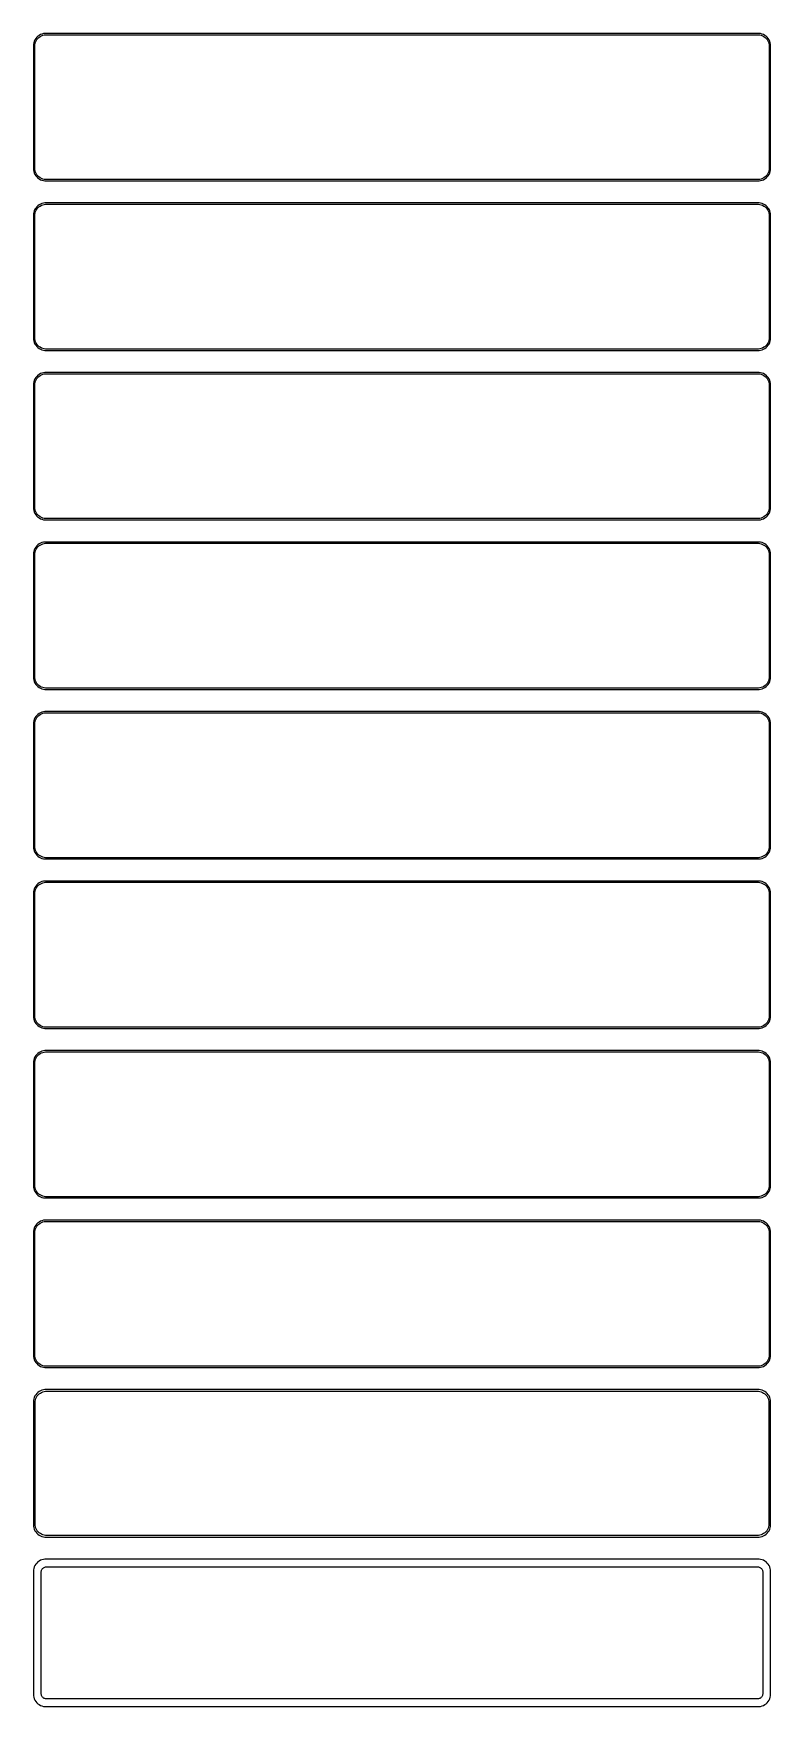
# Model space of a CAD drawing. Header units: metres. Extents: x -150 to 150, y 660 to 1341.
import ezdxf

# ---------------------------------------------------------------- set-up
doc = ezdxf.new("R2010")
doc.units = ezdxf.units.M

msp = doc.modelspace()

# ---------------------------------------------------------------- linework, layer by layer
for p, q in [((-149.961, 1336.63), (-150, 1336)), ((-150, 1336), (-150, 1286)), ((-149.843, 1337.24), (-149.961, 1336.63)), ((-149.649, 1337.84), (-149.843, 1337.24)), ((-149.382, 1338.41), (-149.649, 1337.84)), ((-149.5, 1335.75), (-149.463, 1336.35)), ((-149.5, 1286.25), (-149.5, 1335.75)), ((-149.463, 1336.35), (-149.351, 1336.93)), ((-149.045, 1338.94), (-149.382, 1338.41)), ((-149.351, 1336.93), (-149.166, 1337.5)), ((-149.166, 1337.5), (-148.912, 1338.04)), ((-148.645, 1339.42), (-149.045, 1338.94)), ((-148.912, 1338.04), (-148.593, 1338.54)), ((-148.187, 1339.85), (-148.645, 1339.42)), ((-148.593, 1338.54), (-148.213, 1339)), ((-148.213, 1339), (-147.778, 1339.41)), ((-147.679, 1340.22), (-148.187, 1339.85)), ((-147.778, 1339.41), (-147.295, 1339.76)), ((-147.129, 1340.52), (-147.679, 1340.22)), ((-147.295, 1339.76), (-146.772, 1340.05)), ((-146.545, 1340.76), (-147.129, 1340.52)), ((-146.772, 1340.05), (-146.218, 1340.27)), ((-145.937, 1340.91), (-146.545, 1340.76)), ((-146.218, 1340.27), (-145.64, 1340.42)), ((-145.314, 1340.99), (-145.937, 1340.91)), ((-145.64, 1340.42), (-145.048, 1340.49)), ((145.314, 1340.99), (-145.314, 1340.99)), ((-145.048, 1340.49), (145.048, 1340.49)), ((145.048, 1340.49), (145.64, 1340.42)), ((145.937, 1340.91), (145.314, 1340.99)), ((145.64, 1340.42), (146.218, 1340.27)), ((146.545, 1340.76), (145.937, 1340.91)), ((146.218, 1340.27), (146.772, 1340.05)), ((147.129, 1340.52), (146.545, 1340.76)), ((146.772, 1340.05), (147.295, 1339.76)), ((147.679, 1340.22), (147.129, 1340.52)), ((147.295, 1339.76), (147.778, 1339.41)), ((148.187, 1339.85), (147.679, 1340.22)), ((147.778, 1339.41), (148.213, 1339)), ((148.645, 1339.42), (148.187, 1339.85)), ((148.213, 1339), (148.593, 1338.54)), ((148.593, 1338.54), (148.912, 1338.04)), ((149.045, 1338.94), (148.645, 1339.42)), ((148.912, 1338.04), (149.166, 1337.5)), ((149.382, 1338.41), (149.045, 1338.94)), ((149.166, 1337.5), (149.351, 1336.93)), ((149.351, 1336.93), (149.463, 1336.35)), ((149.649, 1337.84), (149.382, 1338.41)), ((149.463, 1336.35), (149.5, 1335.75)), ((149.5, 1335.75), (149.5, 1286.25)), ((149.843, 1337.24), (149.649, 1337.84)), ((149.961, 1336.63), (149.843, 1337.24)), ((150, 1336), (149.961, 1336.63)), ((150, 1286), (150, 1336)), ((-150, 1286), (-149.961, 1285.37)), ((-149.961, 1285.37), (-149.843, 1284.76)), ((-149.843, 1284.76), (-149.649, 1284.16)), ((-149.649, 1284.16), (-149.382, 1283.59)), ((-149.463, 1285.65), (-149.5, 1286.25)), ((-149.351, 1285.07), (-149.463, 1285.65)), ((-149.382, 1283.59), (-149.045, 1283.06)), ((-149.166, 1284.5), (-149.351, 1285.07)), ((-148.912, 1283.96), (-149.166, 1284.5)), ((-149.045, 1283.06), (-148.645, 1282.58)), ((-148.593, 1283.46), (-148.912, 1283.96)), ((-148.645, 1282.58), (-148.187, 1282.15)), ((-148.213, 1283), (-148.593, 1283.46)), ((-147.778, 1282.59), (-148.213, 1283)), ((-148.187, 1282.15), (-147.679, 1281.78)), ((-147.295, 1282.24), (-147.778, 1282.59)), ((-147.679, 1281.78), (-147.129, 1281.48)), ((-146.772, 1281.95), (-147.295, 1282.24)), ((-147.129, 1281.48), (-146.545, 1281.24)), ((-146.218, 1281.73), (-146.772, 1281.95)), ((-146.545, 1281.24), (-145.937, 1281.09)), ((-145.64, 1281.58), (-146.218, 1281.73)), ((-145.937, 1281.09), (-145.314, 1281.01)), ((-145.048, 1281.51), (-145.64, 1281.58)), ((-145.314, 1281.01), (145.314, 1281.01)), ((145.048, 1281.51), (-145.048, 1281.51)), ((145.64, 1281.58), (145.048, 1281.51)), ((145.314, 1281.01), (145.937, 1281.09)), ((146.218, 1281.73), (145.64, 1281.58)), ((145.937, 1281.09), (146.545, 1281.24)), ((146.772, 1281.95), (146.218, 1281.73)), ((146.545, 1281.24), (147.129, 1281.48)), ((147.295, 1282.24), (146.772, 1281.95)), ((147.129, 1281.48), (147.679, 1281.78)), ((147.778, 1282.59), (147.295, 1282.24)), ((147.679, 1281.78), (148.187, 1282.15)), ((148.213, 1283), (147.778, 1282.59)), ((148.187, 1282.15), (148.645, 1282.58)), ((148.593, 1283.46), (148.213, 1283)), ((148.912, 1283.96), (148.593, 1283.46)), ((148.645, 1282.58), (149.045, 1283.06)), ((149.166, 1284.5), (148.912, 1283.96)), ((149.045, 1283.06), (149.382, 1283.59)), ((149.351, 1285.07), (149.166, 1284.5)), ((149.463, 1285.65), (149.351, 1285.07)), ((149.382, 1283.59), (149.649, 1284.16)), ((149.5, 1286.25), (149.463, 1285.65)), ((149.649, 1284.16), (149.843, 1284.76)), ((149.843, 1284.76), (149.961, 1285.37)), ((149.961, 1285.37), (150, 1286)), ((-149.961, 1267.63), (-150, 1267)), ((-150, 1267), (-150, 1217)), ((-149.843, 1268.24), (-149.961, 1267.63)), ((-149.649, 1268.84), (-149.843, 1268.24)), ((-149.382, 1269.41), (-149.649, 1268.84)), ((-149.5, 1266.75), (-149.463, 1267.35)), ((-149.5, 1217.25), (-149.5, 1266.75)), ((-149.463, 1267.35), (-149.351, 1267.93)), ((-149.045, 1269.94), (-149.382, 1269.41)), ((-149.351, 1267.93), (-149.166, 1268.5)), ((-149.166, 1268.5), (-148.912, 1269.04)), ((-148.645, 1270.42), (-149.045, 1269.94)), ((-148.912, 1269.04), (-148.593, 1269.54)), ((-148.187, 1270.85), (-148.645, 1270.42)), ((-148.593, 1269.54), (-148.213, 1270)), ((-148.213, 1270), (-147.778, 1270.41)), ((-147.679, 1271.22), (-148.187, 1270.85)), ((-147.778, 1270.41), (-147.295, 1270.76)), ((-147.129, 1271.52), (-147.679, 1271.22)), ((-147.295, 1270.76), (-146.772, 1271.05)), ((-146.545, 1271.76), (-147.129, 1271.52)), ((-146.772, 1271.05), (-146.218, 1271.27)), ((-145.937, 1271.91), (-146.545, 1271.76)), ((-146.218, 1271.27), (-145.64, 1271.42)), ((-145.314, 1271.99), (-145.937, 1271.91)), ((-145.64, 1271.42), (-145.048, 1271.49)), ((145.314, 1271.99), (-145.314, 1271.99)), ((-145.048, 1271.49), (145.048, 1271.49)), ((145.048, 1271.49), (145.64, 1271.42)), ((145.937, 1271.91), (145.314, 1271.99)), ((145.64, 1271.42), (146.218, 1271.27)), ((146.545, 1271.76), (145.937, 1271.91)), ((146.218, 1271.27), (146.772, 1271.05)), ((147.129, 1271.52), (146.545, 1271.76)), ((146.772, 1271.05), (147.295, 1270.76)), ((147.679, 1271.22), (147.129, 1271.52)), ((147.295, 1270.76), (147.778, 1270.41)), ((148.187, 1270.85), (147.679, 1271.22)), ((147.778, 1270.41), (148.213, 1270)), ((148.645, 1270.42), (148.187, 1270.85)), ((148.213, 1270), (148.593, 1269.54)), ((148.593, 1269.54), (148.912, 1269.04)), ((149.045, 1269.94), (148.645, 1270.42)), ((148.912, 1269.04), (149.166, 1268.5)), ((149.382, 1269.41), (149.045, 1269.94)), ((149.166, 1268.5), (149.351, 1267.93)), ((149.351, 1267.93), (149.463, 1267.35)), ((149.649, 1268.84), (149.382, 1269.41)), ((149.463, 1267.35), (149.5, 1266.75)), ((149.5, 1266.75), (149.5, 1217.25)), ((149.843, 1268.24), (149.649, 1268.84)), ((149.961, 1267.63), (149.843, 1268.24)), ((150, 1267), (149.961, 1267.63)), ((150, 1217), (150, 1267)), ((-150, 1217), (-149.961, 1216.37)), ((-149.961, 1216.37), (-149.843, 1215.76)), ((-149.843, 1215.76), (-149.649, 1215.16)), ((-149.649, 1215.16), (-149.382, 1214.59)), ((-149.463, 1216.65), (-149.5, 1217.25)), ((-149.351, 1216.07), (-149.463, 1216.65)), ((-149.382, 1214.59), (-149.045, 1214.06)), ((-149.166, 1215.5), (-149.351, 1216.07)), ((-148.912, 1214.96), (-149.166, 1215.5)), ((-149.045, 1214.06), (-148.645, 1213.58)), ((-148.593, 1214.46), (-148.912, 1214.96)), ((-148.645, 1213.58), (-148.187, 1213.15)), ((-148.213, 1214), (-148.593, 1214.46)), ((-147.778, 1213.59), (-148.213, 1214)), ((-148.187, 1213.15), (-147.679, 1212.78)), ((-147.295, 1213.24), (-147.778, 1213.59)), ((-147.679, 1212.78), (-147.129, 1212.48)), ((-146.772, 1212.95), (-147.295, 1213.24)), ((-147.129, 1212.48), (-146.545, 1212.24)), ((-146.218, 1212.73), (-146.772, 1212.95)), ((-146.545, 1212.24), (-145.937, 1212.09)), ((-145.64, 1212.58), (-146.218, 1212.73)), ((-145.048, 1212.51), (-145.64, 1212.58)), ((145.048, 1212.51), (-145.048, 1212.51)), ((145.64, 1212.58), (145.048, 1212.51)), ((146.218, 1212.73), (145.64, 1212.58)), ((145.937, 1212.09), (146.545, 1212.24)), ((146.772, 1212.95), (146.218, 1212.73)), ((146.545, 1212.24), (147.129, 1212.48)), ((147.295, 1213.24), (146.772, 1212.95)), ((147.129, 1212.48), (147.679, 1212.78)), ((147.778, 1213.59), (147.295, 1213.24)), ((147.679, 1212.78), (148.187, 1213.15)), ((148.213, 1214), (147.778, 1213.59)), ((148.187, 1213.15), (148.645, 1213.58)), ((148.593, 1214.46), (148.213, 1214)), ((148.912, 1214.96), (148.593, 1214.46)), ((148.645, 1213.58), (149.045, 1214.06)), ((149.166, 1215.5), (148.912, 1214.96)), ((149.045, 1214.06), (149.382, 1214.59)), ((149.351, 1216.07), (149.166, 1215.5)), ((149.463, 1216.65), (149.351, 1216.07)), ((149.382, 1214.59), (149.649, 1215.16)), ((149.5, 1217.25), (149.463, 1216.65)), ((149.649, 1215.16), (149.843, 1215.76)), ((149.843, 1215.76), (149.961, 1216.37)), ((149.961, 1216.37), (150, 1217)), ((-145.937, 1212.09), (-145.314, 1212.01)), ((-145.314, 1212.01), (145.314, 1212.01)), ((145.314, 1212.01), (145.937, 1212.09)), ((-149.961, 1198.63), (-150, 1198)), ((-149.843, 1199.24), (-149.961, 1198.63)), ((-149.649, 1199.84), (-149.843, 1199.24)), ((-149.382, 1200.41), (-149.649, 1199.84)), ((-149.463, 1198.35), (-149.351, 1198.93)), ((-149.045, 1200.94), (-149.382, 1200.41)), ((-149.351, 1198.93), (-149.166, 1199.5)), ((-149.166, 1199.5), (-148.912, 1200.04)), ((-148.645, 1201.42), (-149.045, 1200.94)), ((-148.912, 1200.04), (-148.593, 1200.54)), ((-148.187, 1201.85), (-148.645, 1201.42)), ((-148.593, 1200.54), (-148.213, 1201)), ((-148.213, 1201), (-147.778, 1201.41)), ((-147.679, 1202.22), (-148.187, 1201.85)), ((-147.778, 1201.41), (-147.295, 1201.76)), ((-147.129, 1202.52), (-147.679, 1202.22)), ((-147.295, 1201.76), (-146.772, 1202.05)), ((-146.545, 1202.76), (-147.129, 1202.52)), ((-146.772, 1202.05), (-146.218, 1202.27)), ((-145.937, 1202.91), (-146.545, 1202.76)), ((-146.218, 1202.27), (-145.64, 1202.42)), ((-145.314, 1202.99), (-145.937, 1202.91)), ((-145.64, 1202.42), (-145.048, 1202.49)), ((145.314, 1202.99), (-145.314, 1202.99)), ((-145.048, 1202.49), (145.048, 1202.49)), ((145.048, 1202.49), (145.64, 1202.42)), ((145.937, 1202.91), (145.314, 1202.99)), ((145.64, 1202.42), (146.218, 1202.27)), ((146.545, 1202.76), (145.937, 1202.91)), ((146.218, 1202.27), (146.772, 1202.05)), ((147.129, 1202.52), (146.545, 1202.76)), ((146.772, 1202.05), (147.295, 1201.76)), ((147.679, 1202.22), (147.129, 1202.52)), ((147.295, 1201.76), (147.778, 1201.41)), ((148.187, 1201.85), (147.679, 1202.22)), ((147.778, 1201.41), (148.213, 1201)), ((148.645, 1201.42), (148.187, 1201.85)), ((148.213, 1201), (148.593, 1200.54)), ((148.593, 1200.54), (148.912, 1200.04)), ((149.045, 1200.94), (148.645, 1201.42)), ((148.912, 1200.04), (149.166, 1199.5)), ((149.382, 1200.41), (149.045, 1200.94)), ((149.166, 1199.5), (149.351, 1198.93)), ((149.351, 1198.93), (149.463, 1198.35)), ((149.649, 1199.84), (149.382, 1200.41)), ((149.843, 1199.24), (149.649, 1199.84)), ((149.961, 1198.63), (149.843, 1199.24)), ((150, 1198), (149.961, 1198.63)), ((-150, 1198), (-150, 1148)), ((-149.5, 1197.75), (-149.463, 1198.35)), ((-149.5, 1148.25), (-149.5, 1197.75)), ((149.463, 1198.35), (149.5, 1197.75)), ((149.5, 1197.75), (149.5, 1148.25)), ((150, 1148), (150, 1198)), ((-150, 1148), (-149.961, 1147.37)), ((-149.961, 1147.37), (-149.843, 1146.76)), ((-149.843, 1146.76), (-149.649, 1146.16)), ((-149.649, 1146.16), (-149.382, 1145.59)), ((-149.463, 1147.65), (-149.5, 1148.25)), ((-149.351, 1147.07), (-149.463, 1147.65)), ((-149.382, 1145.59), (-149.045, 1145.06)), ((-149.166, 1146.5), (-149.351, 1147.07)), ((-148.912, 1145.96), (-149.166, 1146.5)), ((-149.045, 1145.06), (-148.645, 1144.58)), ((-148.593, 1145.46), (-148.912, 1145.96)), ((-148.645, 1144.58), (-148.187, 1144.15)), ((-148.213, 1145), (-148.593, 1145.46)), ((-147.778, 1144.59), (-148.213, 1145)), ((-148.187, 1144.15), (-147.679, 1143.78)), ((-147.295, 1144.24), (-147.778, 1144.59)), ((-146.772, 1143.95), (-147.295, 1144.24)), ((147.295, 1144.24), (146.772, 1143.95)), ((147.778, 1144.59), (147.295, 1144.24)), ((147.679, 1143.78), (148.187, 1144.15)), ((148.213, 1145), (147.778, 1144.59)), ((148.187, 1144.15), (148.645, 1144.58)), ((148.593, 1145.46), (148.213, 1145)), ((148.912, 1145.96), (148.593, 1145.46)), ((148.645, 1144.58), (149.045, 1145.06)), ((149.166, 1146.5), (148.912, 1145.96)), ((149.045, 1145.06), (149.382, 1145.59)), ((149.351, 1147.07), (149.166, 1146.5)), ((149.463, 1147.65), (149.351, 1147.07)), ((149.382, 1145.59), (149.649, 1146.16)), ((149.5, 1148.25), (149.463, 1147.65)), ((149.649, 1146.16), (149.843, 1146.76)), ((149.843, 1146.76), (149.961, 1147.37)), ((149.961, 1147.37), (150, 1148)), ((-147.679, 1143.78), (-147.129, 1143.48)), ((-147.129, 1143.48), (-146.545, 1143.24)), ((-146.218, 1143.73), (-146.772, 1143.95)), ((-146.545, 1143.24), (-145.937, 1143.09)), ((-145.64, 1143.58), (-146.218, 1143.73)), ((-145.937, 1143.09), (-145.314, 1143.01)), ((-145.048, 1143.51), (-145.64, 1143.58)), ((-145.314, 1143.01), (145.314, 1143.01)), ((145.048, 1143.51), (-145.048, 1143.51)), ((145.64, 1143.58), (145.048, 1143.51)), ((145.314, 1143.01), (145.937, 1143.09)), ((146.218, 1143.73), (145.64, 1143.58)), ((145.937, 1143.09), (146.545, 1143.24)), ((146.772, 1143.95), (146.218, 1143.73)), ((146.545, 1143.24), (147.129, 1143.48)), ((147.129, 1143.48), (147.679, 1143.78)), ((-149.649, 1130.84), (-149.843, 1130.24)), ((-149.382, 1131.41), (-149.649, 1130.84)), ((-149.045, 1131.94), (-149.382, 1131.41)), ((-149.351, 1129.93), (-149.166, 1130.5)), ((-149.166, 1130.5), (-148.912, 1131.04)), ((-148.645, 1132.42), (-149.045, 1131.94)), ((-148.912, 1131.04), (-148.593, 1131.54)), ((-148.187, 1132.85), (-148.645, 1132.42)), ((-148.593, 1131.54), (-148.213, 1132)), ((-148.213, 1132), (-147.778, 1132.41)), ((-147.679, 1133.22), (-148.187, 1132.85)), ((-147.778, 1132.41), (-147.295, 1132.76)), ((-147.129, 1133.52), (-147.679, 1133.22)), ((-147.295, 1132.76), (-146.772, 1133.05)), ((-146.545, 1133.76), (-147.129, 1133.52)), ((-146.772, 1133.05), (-146.218, 1133.27)), ((-145.937, 1133.91), (-146.545, 1133.76)), ((-146.218, 1133.27), (-145.64, 1133.42)), ((-145.314, 1133.99), (-145.937, 1133.91)), ((-145.64, 1133.42), (-145.048, 1133.49)), ((145.314, 1133.99), (-145.314, 1133.99)), ((-145.048, 1133.49), (145.048, 1133.49)), ((145.048, 1133.49), (145.64, 1133.42)), ((145.937, 1133.91), (145.314, 1133.99)), ((145.64, 1133.42), (146.218, 1133.27)), ((146.545, 1133.76), (145.937, 1133.91)), ((146.218, 1133.27), (146.772, 1133.05)), ((147.129, 1133.52), (146.545, 1133.76)), ((146.772, 1133.05), (147.295, 1132.76)), ((147.679, 1133.22), (147.129, 1133.52)), ((147.295, 1132.76), (147.778, 1132.41)), ((148.187, 1132.85), (147.679, 1133.22)), ((147.778, 1132.41), (148.213, 1132)), ((148.645, 1132.42), (148.187, 1132.85)), ((148.213, 1132), (148.593, 1131.54)), ((148.593, 1131.54), (148.912, 1131.04)), ((149.045, 1131.94), (148.645, 1132.42)), ((148.912, 1131.04), (149.166, 1130.5)), ((149.382, 1131.41), (149.045, 1131.94)), ((149.166, 1130.5), (149.351, 1129.93)), ((149.649, 1130.84), (149.382, 1131.41)), ((149.843, 1130.24), (149.649, 1130.84)), ((-149.961, 1129.63), (-150, 1129)), ((-150, 1129), (-150, 1079)), ((-149.843, 1130.24), (-149.961, 1129.63)), ((-149.5, 1128.75), (-149.463, 1129.35)), ((-149.5, 1079.25), (-149.5, 1128.75)), ((-149.463, 1129.35), (-149.351, 1129.93)), ((149.351, 1129.93), (149.463, 1129.35)), ((149.463, 1129.35), (149.5, 1128.75)), ((149.5, 1128.75), (149.5, 1079.25)), ((149.961, 1129.63), (149.843, 1130.24)), ((150, 1129), (149.961, 1129.63)), ((150, 1079), (150, 1129)), ((-150, 1079), (-149.961, 1078.37)), ((-149.961, 1078.37), (-149.843, 1077.76)), ((-149.843, 1077.76), (-149.649, 1077.16)), ((-149.649, 1077.16), (-149.382, 1076.59)), ((-149.463, 1078.65), (-149.5, 1079.25)), ((-149.351, 1078.07), (-149.463, 1078.65)), ((-149.382, 1076.59), (-149.045, 1076.06)), ((-149.166, 1077.5), (-149.351, 1078.07)), ((-148.912, 1076.96), (-149.166, 1077.5)), ((-149.045, 1076.06), (-148.645, 1075.58)), ((-148.593, 1076.46), (-148.912, 1076.96)), ((-148.213, 1076), (-148.593, 1076.46)), ((-147.778, 1075.59), (-148.213, 1076)), ((148.213, 1076), (147.778, 1075.59)), ((148.593, 1076.46), (148.213, 1076)), ((148.912, 1076.96), (148.593, 1076.46)), ((148.645, 1075.58), (149.045, 1076.06)), ((149.166, 1077.5), (148.912, 1076.96)), ((149.045, 1076.06), (149.382, 1076.59)), ((149.351, 1078.07), (149.166, 1077.5)), ((149.463, 1078.65), (149.351, 1078.07)), ((149.382, 1076.59), (149.649, 1077.16)), ((149.5, 1079.25), (149.463, 1078.65)), ((149.649, 1077.16), (149.843, 1077.76)), ((149.843, 1077.76), (149.961, 1078.37)), ((149.961, 1078.37), (150, 1079)), ((-148.645, 1075.58), (-148.187, 1075.15)), ((-148.187, 1075.15), (-147.679, 1074.78)), ((-147.295, 1075.24), (-147.778, 1075.59)), ((-147.679, 1074.78), (-147.129, 1074.48)), ((-146.772, 1074.95), (-147.295, 1075.24)), ((-147.129, 1074.48), (-146.545, 1074.24)), ((-146.218, 1074.73), (-146.772, 1074.95)), ((-146.545, 1074.24), (-145.937, 1074.09)), ((-145.64, 1074.58), (-146.218, 1074.73)), ((-145.937, 1074.09), (-145.314, 1074.01)), ((-145.048, 1074.51), (-145.64, 1074.58)), ((-145.314, 1074.01), (145.314, 1074.01)), ((145.048, 1074.51), (-145.048, 1074.51)), ((145.64, 1074.58), (145.048, 1074.51)), ((145.314, 1074.01), (145.937, 1074.09)), ((146.218, 1074.73), (145.64, 1074.58)), ((145.937, 1074.09), (146.545, 1074.24)), ((146.772, 1074.95), (146.218, 1074.73)), ((146.545, 1074.24), (147.129, 1074.48)), ((147.295, 1075.24), (146.772, 1074.95)), ((147.129, 1074.48), (147.679, 1074.78)), ((147.778, 1075.59), (147.295, 1075.24)), ((147.679, 1074.78), (148.187, 1075.15)), ((148.187, 1075.15), (148.645, 1075.58)), ((-149.382, 1062.41), (-149.649, 1061.84)), ((-149.045, 1062.94), (-149.382, 1062.41)), ((-148.645, 1063.42), (-149.045, 1062.94)), ((-148.912, 1062.04), (-148.593, 1062.54)), ((-148.187, 1063.85), (-148.645, 1063.42)), ((-148.593, 1062.54), (-148.213, 1063)), ((-148.213, 1063), (-147.778, 1063.41)), ((-147.679, 1064.22), (-148.187, 1063.85)), ((-147.778, 1063.41), (-147.295, 1063.76)), ((-147.129, 1064.52), (-147.679, 1064.22)), ((-147.295, 1063.76), (-146.772, 1064.05)), ((-146.545, 1064.76), (-147.129, 1064.52)), ((-146.772, 1064.05), (-146.218, 1064.27)), ((-145.937, 1064.91), (-146.545, 1064.76)), ((-146.218, 1064.27), (-145.64, 1064.42)), ((-145.314, 1064.99), (-145.937, 1064.91)), ((-145.64, 1064.42), (-145.048, 1064.49)), ((145.314, 1064.99), (-145.314, 1064.99)), ((-145.048, 1064.49), (145.048, 1064.49)), ((145.048, 1064.49), (145.64, 1064.42)), ((145.937, 1064.91), (145.314, 1064.99)), ((145.64, 1064.42), (146.218, 1064.27)), ((146.545, 1064.76), (145.937, 1064.91)), ((146.218, 1064.27), (146.772, 1064.05)), ((147.129, 1064.52), (146.545, 1064.76)), ((146.772, 1064.05), (147.295, 1063.76)), ((147.679, 1064.22), (147.129, 1064.52)), ((147.295, 1063.76), (147.778, 1063.41)), ((148.187, 1063.85), (147.679, 1064.22)), ((147.778, 1063.41), (148.213, 1063)), ((148.645, 1063.42), (148.187, 1063.85)), ((148.213, 1063), (148.593, 1062.54)), ((148.593, 1062.54), (148.912, 1062.04)), ((149.045, 1062.94), (148.645, 1063.42)), ((149.382, 1062.41), (149.045, 1062.94)), ((149.649, 1061.84), (149.382, 1062.41)), ((-149.961, 1060.63), (-150, 1060)), ((-150, 1060), (-150, 1010)), ((-149.843, 1061.24), (-149.961, 1060.63)), ((-149.649, 1061.84), (-149.843, 1061.24)), ((-149.5, 1059.75), (-149.463, 1060.35)), ((-149.5, 1010.25), (-149.5, 1059.75)), ((-149.463, 1060.35), (-149.351, 1060.93)), ((-149.351, 1060.93), (-149.166, 1061.5)), ((-149.166, 1061.5), (-148.912, 1062.04)), ((148.912, 1062.04), (149.166, 1061.5)), ((149.166, 1061.5), (149.351, 1060.93)), ((149.351, 1060.93), (149.463, 1060.35)), ((149.463, 1060.35), (149.5, 1059.75)), ((149.5, 1059.75), (149.5, 1010.25)), ((149.843, 1061.24), (149.649, 1061.84)), ((149.961, 1060.63), (149.843, 1061.24)), ((150, 1060), (149.961, 1060.63)), ((150, 1010), (150, 1060)), ((-150, 1010), (-149.961, 1009.37)), ((-149.961, 1009.37), (-149.843, 1008.76)), ((-149.843, 1008.76), (-149.649, 1008.16)), ((-149.649, 1008.16), (-149.382, 1007.59)), ((-149.463, 1009.65), (-149.5, 1010.25)), ((-149.351, 1009.07), (-149.463, 1009.65)), ((-149.166, 1008.5), (-149.351, 1009.07)), ((-148.912, 1007.96), (-149.166, 1008.5)), ((-148.593, 1007.46), (-148.912, 1007.96)), ((148.912, 1007.96), (148.593, 1007.46)), ((149.166, 1008.5), (148.912, 1007.96)), ((149.351, 1009.07), (149.166, 1008.5)), ((149.463, 1009.65), (149.351, 1009.07)), ((149.382, 1007.59), (149.649, 1008.16)), ((149.5, 1010.25), (149.463, 1009.65)), ((149.649, 1008.16), (149.843, 1008.76)), ((149.843, 1008.76), (149.961, 1009.37)), ((149.961, 1009.37), (150, 1010)), ((-149.382, 1007.59), (-149.045, 1007.06)), ((-149.045, 1007.06), (-148.645, 1006.58)), ((-148.645, 1006.58), (-148.187, 1006.15)), ((-148.213, 1007), (-148.593, 1007.46)), ((-147.778, 1006.59), (-148.213, 1007)), ((-148.187, 1006.15), (-147.679, 1005.78)), ((-147.295, 1006.24), (-147.778, 1006.59)), ((-147.679, 1005.78), (-147.129, 1005.48)), ((-146.772, 1005.95), (-147.295, 1006.24)), ((-147.129, 1005.48), (-146.545, 1005.24)), ((-146.218, 1005.73), (-146.772, 1005.95)), ((-146.545, 1005.24), (-145.937, 1005.09)), ((-145.64, 1005.58), (-146.218, 1005.73)), ((-145.937, 1005.09), (-145.314, 1005.01)), ((-145.048, 1005.51), (-145.64, 1005.58)), ((-145.314, 1005.01), (145.314, 1005.01)), ((145.048, 1005.51), (-145.048, 1005.51)), ((145.64, 1005.58), (145.048, 1005.51)), ((145.314, 1005.01), (145.937, 1005.09)), ((146.218, 1005.73), (145.64, 1005.58)), ((145.937, 1005.09), (146.545, 1005.24)), ((146.772, 1005.95), (146.218, 1005.73)), ((146.545, 1005.24), (147.129, 1005.48)), ((147.295, 1006.24), (146.772, 1005.95)), ((147.129, 1005.48), (147.679, 1005.78)), ((147.778, 1006.59), (147.295, 1006.24)), ((147.679, 1005.78), (148.187, 1006.15)), ((148.213, 1007), (147.778, 1006.59)), ((148.187, 1006.15), (148.645, 1006.58)), ((148.593, 1007.46), (148.213, 1007)), ((148.645, 1006.58), (149.045, 1007.06)), ((149.045, 1007.06), (149.382, 1007.59)), ((-148.645, 994.423), (-149.045, 993.939)), ((-148.187, 994.853), (-148.645, 994.423)), ((-148.213, 994.002), (-147.778, 994.41)), ((-147.679, 995.222), (-148.187, 994.853)), ((-147.778, 994.41), (-147.295, 994.761)), ((-147.129, 995.524), (-147.679, 995.222)), ((-147.295, 994.761), (-146.772, 995.048)), ((-146.545, 995.755), (-147.129, 995.524)), ((-146.772, 995.048), (-146.218, 995.268)), ((-145.937, 995.911), (-146.545, 995.755)), ((-146.218, 995.268), (-145.64, 995.416)), ((-145.314, 995.99), (-145.937, 995.911)), ((-145.64, 995.416), (-145.048, 995.491)), ((145.314, 995.99), (-145.314, 995.99)), ((-145.048, 995.491), (145.048, 995.491)), ((145.048, 995.491), (145.64, 995.416)), ((145.937, 995.911), (145.314, 995.99)), ((145.64, 995.416), (146.218, 995.268)), ((146.545, 995.755), (145.937, 995.911)), ((146.218, 995.268), (146.772, 995.048)), ((147.129, 995.524), (146.545, 995.755)), ((146.772, 995.048), (147.295, 994.761)), ((147.679, 995.222), (147.129, 995.524)), ((147.295, 994.761), (147.778, 994.41)), ((148.187, 994.853), (147.679, 995.222)), ((147.778, 994.41), (148.213, 994.002)), ((148.645, 994.423), (148.187, 994.853)), ((149.045, 993.939), (148.645, 994.423)), ((-149.961, 991.627), (-150, 991)), ((-150, 991), (-150, 941)), ((-149.843, 992.243), (-149.961, 991.627)), ((-149.649, 992.841), (-149.843, 992.243)), ((-149.382, 993.409), (-149.649, 992.841)), ((-149.5, 990.75), (-149.463, 991.345)), ((-149.5, 941.25), (-149.5, 990.75)), ((-149.463, 991.345), (-149.351, 991.931)), ((-149.045, 993.939), (-149.382, 993.409)), ((-149.351, 991.931), (-149.166, 992.499)), ((-149.166, 992.499), (-148.912, 993.038)), ((-148.912, 993.038), (-148.593, 993.542)), ((-148.593, 993.542), (-148.213, 994.002)), ((148.213, 994.002), (148.593, 993.542)), ((148.593, 993.542), (148.912, 993.038)), ((148.912, 993.038), (149.166, 992.499)), ((149.382, 993.409), (149.045, 993.939)), ((149.166, 992.499), (149.351, 991.931)), ((149.351, 991.931), (149.463, 991.345)), ((149.649, 992.841), (149.382, 993.409)), ((149.463, 991.345), (149.5, 990.75)), ((149.5, 990.75), (149.5, 941.25)), ((149.843, 992.243), (149.649, 992.841)), ((149.961, 991.627), (149.843, 992.243)), ((150, 991), (149.961, 991.627)), ((150, 941), (150, 991)), ((-150, 941), (-149.961, 940.373)), ((-149.961, 940.373), (-149.843, 939.757)), ((-149.843, 939.757), (-149.649, 939.159)), ((-149.463, 940.655), (-149.5, 941.25)), ((-149.351, 940.069), (-149.463, 940.655)), ((-149.166, 939.501), (-149.351, 940.069)), ((149.351, 940.069), (149.166, 939.501)), ((149.463, 940.655), (149.351, 940.069)), ((149.5, 941.25), (149.463, 940.655)), ((149.649, 939.159), (149.843, 939.757)), ((149.843, 939.757), (149.961, 940.373)), ((149.961, 940.373), (150, 941)), ((-149.649, 939.159), (-149.382, 938.591)), ((-149.382, 938.591), (-149.045, 938.061)), ((-148.912, 938.962), (-149.166, 939.501)), ((-149.045, 938.061), (-148.645, 937.577)), ((-148.593, 938.458), (-148.912, 938.962)), ((-148.645, 937.577), (-148.187, 937.147)), ((-148.213, 937.998), (-148.593, 938.458)), ((-147.778, 937.59), (-148.213, 937.998)), ((-148.187, 937.147), (-147.679, 936.778)), ((-147.295, 937.239), (-147.778, 937.59)), ((-147.679, 936.778), (-147.129, 936.476)), ((-146.772, 936.952), (-147.295, 937.239)), ((-147.129, 936.476), (-146.545, 936.245)), ((-146.218, 936.732), (-146.772, 936.952)), ((-146.545, 936.245), (-145.937, 936.089)), ((-145.64, 936.584), (-146.218, 936.732)), ((-145.937, 936.089), (-145.314, 936.01)), ((-145.048, 936.509), (-145.64, 936.584)), ((-145.314, 936.01), (145.314, 936.01)), ((145.048, 936.509), (-145.048, 936.509)), ((145.64, 936.584), (145.048, 936.509)), ((145.314, 936.01), (145.937, 936.089)), ((146.218, 936.732), (145.64, 936.584)), ((145.937, 936.089), (146.545, 936.245)), ((146.772, 936.952), (146.218, 936.732)), ((146.545, 936.245), (147.129, 936.476)), ((147.295, 937.239), (146.772, 936.952)), ((147.129, 936.476), (147.679, 936.778)), ((147.778, 937.59), (147.295, 937.239)), ((147.679, 936.778), (148.187, 937.147)), ((148.213, 937.998), (147.778, 937.59)), ((148.187, 937.147), (148.645, 937.577)), ((148.593, 938.458), (148.213, 937.998)), ((148.912, 938.962), (148.593, 938.458)), ((148.645, 937.577), (149.045, 938.061)), ((149.166, 939.501), (148.912, 938.962)), ((149.045, 938.061), (149.382, 938.591)), ((149.382, 938.591), (149.649, 939.159)), ((-147.679, 926.222), (-148.187, 925.853)), ((-147.129, 926.524), (-147.679, 926.222)), ((-146.545, 926.755), (-147.129, 926.524)), ((-146.772, 926.048), (-146.218, 926.268)), ((-145.937, 926.911), (-146.545, 926.755)), ((-146.218, 926.268), (-145.64, 926.416)), ((-145.314, 926.99), (-145.937, 926.911)), ((-145.64, 926.416), (-145.048, 926.491)), ((145.314, 926.99), (-145.314, 926.99)), ((-145.048, 926.491), (145.048, 926.491)), ((145.048, 926.491), (145.64, 926.416)), ((145.937, 926.911), (145.314, 926.99)), ((145.64, 926.416), (146.218, 926.268)), ((146.545, 926.755), (145.937, 926.911)), ((146.218, 926.268), (146.772, 926.048)), ((147.129, 926.524), (146.545, 926.755)), ((147.679, 926.222), (147.129, 926.524)), ((148.187, 925.853), (147.679, 926.222)), ((-149.961, 922.627), (-150, 922)), ((-150, 922), (-150, 872)), ((-149.843, 923.243), (-149.961, 922.627)), ((-149.649, 923.841), (-149.843, 923.243)), ((-149.382, 924.409), (-149.649, 923.841)), ((-149.5, 921.75), (-149.463, 922.345)), ((-149.5, 872.25), (-149.5, 921.75)), ((-149.463, 922.345), (-149.351, 922.931)), ((-149.045, 924.939), (-149.382, 924.409)), ((-149.351, 922.931), (-149.166, 923.499)), ((-149.166, 923.499), (-148.912, 924.038)), ((-148.645, 925.423), (-149.045, 924.939)), ((-148.912, 924.038), (-148.593, 924.542)), ((-148.187, 925.853), (-148.645, 925.423)), ((-148.593, 924.542), (-148.213, 925.002)), ((-148.213, 925.002), (-147.778, 925.41)), ((-147.778, 925.41), (-147.295, 925.761)), ((-147.295, 925.761), (-146.772, 926.048)), ((146.772, 926.048), (147.295, 925.761)), ((147.295, 925.761), (147.778, 925.41)), ((147.778, 925.41), (148.213, 925.002)), ((148.645, 925.423), (148.187, 925.853)), ((148.213, 925.002), (148.593, 924.542)), ((148.593, 924.542), (148.912, 924.038)), ((149.045, 924.939), (148.645, 925.423)), ((148.912, 924.038), (149.166, 923.499)), ((149.382, 924.409), (149.045, 924.939)), ((149.166, 923.499), (149.351, 922.931)), ((149.351, 922.931), (149.463, 922.345)), ((149.649, 923.841), (149.382, 924.409)), ((149.463, 922.345), (149.5, 921.75)), ((149.5, 921.75), (149.5, 872.25)), ((149.843, 923.243), (149.649, 923.841)), ((149.961, 922.627), (149.843, 923.243)), ((150, 922), (149.961, 922.627)), ((150, 872), (150, 922)), ((-150, 872), (-149.961, 871.373)), ((-149.463, 871.655), (-149.5, 872.25)), ((-149.351, 871.069), (-149.463, 871.655)), ((149.463, 871.655), (149.351, 871.069)), ((149.5, 872.25), (149.463, 871.655)), ((149.961, 871.373), (150, 872)), ((-149.961, 871.373), (-149.843, 870.757)), ((-149.843, 870.757), (-149.649, 870.159)), ((-149.649, 870.159), (-149.382, 869.591)), ((-149.382, 869.591), (-149.045, 869.061)), ((-149.166, 870.501), (-149.351, 871.069)), ((-148.912, 869.962), (-149.166, 870.501)), ((-149.045, 869.061), (-148.645, 868.577)), ((-148.593, 869.458), (-148.912, 869.962)), ((-148.645, 868.577), (-148.187, 868.147)), ((-148.213, 868.998), (-148.593, 869.458)), ((-147.778, 868.59), (-148.213, 868.998)), ((-148.187, 868.147), (-147.679, 867.778)), ((-147.295, 868.239), (-147.778, 868.59)), ((-147.679, 867.778), (-147.129, 867.476)), ((-146.772, 867.952), (-147.295, 868.239)), ((-147.129, 867.476), (-146.545, 867.245)), ((-146.218, 867.732), (-146.772, 867.952)), ((-146.545, 867.245), (-145.937, 867.089)), ((-145.64, 867.584), (-146.218, 867.732)), ((-145.937, 867.089), (-145.314, 867.01)), ((-145.048, 867.509), (-145.64, 867.584)), ((-145.314, 867.01), (145.314, 867.01)), ((145.048, 867.509), (-145.048, 867.509)), ((145.64, 867.584), (145.048, 867.509)), ((145.314, 867.01), (145.937, 867.089)), ((146.218, 867.732), (145.64, 867.584)), ((145.937, 867.089), (146.545, 867.245)), ((146.772, 867.952), (146.218, 867.732)), ((146.545, 867.245), (147.129, 867.476)), ((147.295, 868.239), (146.772, 867.952)), ((147.129, 867.476), (147.679, 867.778)), ((147.778, 868.59), (147.295, 868.239)), ((147.679, 867.778), (148.187, 868.147)), ((148.213, 868.998), (147.778, 868.59)), ((148.187, 868.147), (148.645, 868.577)), ((148.593, 869.458), (148.213, 868.998)), ((148.912, 869.962), (148.593, 869.458)), ((148.645, 868.577), (149.045, 869.061)), ((149.166, 870.501), (148.912, 869.962)), ((149.045, 869.061), (149.382, 869.591)), ((149.351, 871.069), (149.166, 870.501)), ((149.382, 869.591), (149.649, 870.159)), ((149.649, 870.159), (149.843, 870.757)), ((149.843, 870.757), (149.961, 871.373)), ((-149.961, 853.627), (-150, 853)), ((-150, 853), (-150, 803)), ((-149.843, 854.243), (-149.961, 853.627)), ((-149.649, 854.841), (-149.843, 854.243)), ((-149.382, 855.409), (-149.649, 854.841)), ((-149.5, 852.75), (-149.463, 853.345)), ((-149.5, 803.25), (-149.5, 852.75)), ((-149.463, 853.345), (-149.351, 853.931)), ((-149.045, 855.939), (-149.382, 855.409)), ((-149.351, 853.931), (-149.166, 854.499)), ((-149.166, 854.499), (-148.912, 855.038)), ((-148.645, 856.423), (-149.045, 855.939)), ((-148.912, 855.038), (-148.593, 855.542)), ((-148.187, 856.853), (-148.645, 856.423)), ((-148.593, 855.542), (-148.213, 856.002)), ((-148.213, 856.002), (-147.778, 856.41)), ((-147.679, 857.222), (-148.187, 856.853)), ((-147.778, 856.41), (-147.295, 856.761)), ((-147.129, 857.524), (-147.679, 857.222)), ((-147.295, 856.761), (-146.772, 857.048)), ((-146.545, 857.755), (-147.129, 857.524)), ((-146.772, 857.048), (-146.218, 857.268)), ((-145.937, 857.911), (-146.545, 857.755)), ((-146.218, 857.268), (-145.64, 857.416)), ((-145.314, 857.99), (-145.937, 857.911)), ((-145.64, 857.416), (-145.048, 857.491)), ((145.314, 857.99), (-145.314, 857.99)), ((-145.048, 857.491), (145.048, 857.491)), ((145.048, 857.491), (145.64, 857.416)), ((145.937, 857.911), (145.314, 857.99)), ((145.64, 857.416), (146.218, 857.268)), ((146.545, 857.755), (145.937, 857.911)), ((146.218, 857.268), (146.772, 857.048)), ((147.129, 857.524), (146.545, 857.755)), ((146.772, 857.048), (147.295, 856.761)), ((147.679, 857.222), (147.129, 857.524)), ((147.295, 856.761), (147.778, 856.41)), ((148.187, 856.853), (147.679, 857.222)), ((147.778, 856.41), (148.213, 856.002)), ((148.645, 856.423), (148.187, 856.853)), ((148.213, 856.002), (148.593, 855.542)), ((148.593, 855.542), (148.912, 855.038)), ((149.045, 855.939), (148.645, 856.423)), ((148.912, 855.038), (149.166, 854.499)), ((149.382, 855.409), (149.045, 855.939)), ((149.166, 854.499), (149.351, 853.931)), ((149.351, 853.931), (149.463, 853.345)), ((149.649, 854.841), (149.382, 855.409)), ((149.463, 853.345), (149.5, 852.75)), ((149.5, 852.75), (149.5, 803.25)), ((149.843, 854.243), (149.649, 854.841)), ((149.961, 853.627), (149.843, 854.243)), ((150, 853), (149.961, 853.627)), ((150, 803), (150, 853)), ((-150, 803), (-149.961, 802.373)), ((-149.961, 802.373), (-149.843, 801.757)), ((-149.843, 801.757), (-149.649, 801.159)), ((-149.649, 801.159), (-149.382, 800.591)), ((-149.463, 802.655), (-149.5, 803.25)), ((-149.351, 802.069), (-149.463, 802.655)), ((-149.382, 800.591), (-149.045, 800.061)), ((-149.166, 801.501), (-149.351, 802.069)), ((-148.912, 800.962), (-149.166, 801.501)), ((-149.045, 800.061), (-148.645, 799.577)), ((-148.593, 800.458), (-148.912, 800.962)), ((-148.645, 799.577), (-148.187, 799.147)), ((-148.213, 799.998), (-148.593, 800.458)), ((-147.778, 799.59), (-148.213, 799.998)), ((-148.187, 799.147), (-147.679, 798.778)), ((-147.295, 799.239), (-147.778, 799.59)), ((-147.679, 798.778), (-147.129, 798.476)), ((-146.772, 798.952), (-147.295, 799.239)), ((-147.129, 798.476), (-146.545, 798.245)), ((-146.218, 798.732), (-146.772, 798.952)), ((-146.545, 798.245), (-145.937, 798.089)), ((-145.64, 798.584), (-146.218, 798.732)), ((-145.937, 798.089), (-145.314, 798.01)), ((-145.048, 798.509), (-145.64, 798.584)), ((-145.314, 798.01), (145.314, 798.01)), ((145.048, 798.509), (-145.048, 798.509)), ((145.64, 798.584), (145.048, 798.509)), ((145.314, 798.01), (145.937, 798.089)), ((146.218, 798.732), (145.64, 798.584)), ((145.937, 798.089), (146.545, 798.245)), ((146.772, 798.952), (146.218, 798.732)), ((146.545, 798.245), (147.129, 798.476)), ((147.295, 799.239), (146.772, 798.952)), ((147.129, 798.476), (147.679, 798.778)), ((147.778, 799.59), (147.295, 799.239)), ((147.679, 798.778), (148.187, 799.147)), ((148.213, 799.998), (147.778, 799.59)), ((148.187, 799.147), (148.645, 799.577)), ((148.593, 800.458), (148.213, 799.998)), ((148.912, 800.962), (148.593, 800.458)), ((148.645, 799.577), (149.045, 800.061)), ((149.166, 801.501), (148.912, 800.962)), ((149.045, 800.061), (149.382, 800.591)), ((149.351, 802.069), (149.166, 801.501)), ((149.463, 802.655), (149.351, 802.069)), ((149.382, 800.591), (149.649, 801.159)), ((149.5, 803.25), (149.463, 802.655)), ((149.649, 801.159), (149.843, 801.757)), ((149.843, 801.757), (149.961, 802.373)), ((149.961, 802.373), (150, 803)), ((-149.961, 784.627), (-150, 784)), ((-150, 784), (-150, 734)), ((-149.843, 785.243), (-149.961, 784.627)), ((-149.649, 785.841), (-149.843, 785.243)), ((-149.382, 786.409), (-149.649, 785.841)), ((-149.045, 786.939), (-149.382, 786.409)), ((-149.328, 783.75), (-149.292, 784.324)), ((-149.328, 734.25), (-149.328, 783.75)), ((-149.292, 784.324), (-149.185, 784.889)), ((-149.185, 784.889), (-149.007, 785.435)), ((-148.645, 787.423), (-149.045, 786.939)), ((-149.007, 785.435), (-148.762, 785.956)), ((-148.762, 785.956), (-148.454, 786.441)), ((-148.187, 787.853), (-148.645, 787.423)), ((-148.454, 786.441), (-148.088, 786.884)), ((-147.679, 788.222), (-148.187, 787.853)), ((-148.088, 786.884), (-147.668, 787.278)), ((-147.129, 788.524), (-147.679, 788.222)), ((-147.668, 787.278), (-147.203, 787.616)), ((-147.203, 787.616), (-146.699, 787.893)), ((-146.545, 788.755), (-147.129, 788.524)), ((-146.699, 787.893), (-146.165, 788.104)), ((-145.937, 788.911), (-146.545, 788.755)), ((-146.165, 788.104), (-145.608, 788.247)), ((-145.314, 788.99), (-145.937, 788.911)), ((-145.608, 788.247), (-145.037, 788.319)), ((145.314, 788.99), (-145.314, 788.99)), ((-145.037, 788.319), (145.037, 788.319)), ((145.037, 788.319), (145.608, 788.247)), ((145.937, 788.911), (145.314, 788.99)), ((145.608, 788.247), (146.165, 788.104)), ((146.545, 788.755), (145.937, 788.911)), ((146.165, 788.104), (146.699, 787.893)), ((147.129, 788.524), (146.545, 788.755)), ((146.699, 787.893), (147.203, 787.616)), ((147.679, 788.222), (147.129, 788.524)), ((147.203, 787.616), (147.668, 787.278)), ((147.668, 787.278), (148.088, 786.884)), ((148.187, 787.853), (147.679, 788.222)), ((148.088, 786.884), (148.454, 786.441)), ((148.645, 787.423), (148.187, 787.853)), ((148.454, 786.441), (148.762, 785.956)), ((149.045, 786.939), (148.645, 787.423)), ((148.762, 785.956), (149.007, 785.435)), ((149.007, 785.435), (149.185, 784.889)), ((149.382, 786.409), (149.045, 786.939)), ((149.185, 784.889), (149.292, 784.324)), ((149.292, 784.324), (149.328, 783.75)), ((149.328, 783.75), (149.328, 734.25)), ((149.649, 785.841), (149.382, 786.409)), ((149.843, 785.243), (149.649, 785.841)), ((149.961, 784.627), (149.843, 785.243)), ((150, 784), (149.961, 784.627)), ((150, 734), (150, 784)), ((-150, 734), (-149.961, 733.373)), ((-149.961, 733.373), (-149.843, 732.757)), ((-149.843, 732.757), (-149.649, 732.159)), ((-149.649, 732.159), (-149.382, 731.591)), ((-149.382, 731.591), (-149.045, 731.061)), ((-149.292, 733.676), (-149.328, 734.25)), ((-149.185, 733.111), (-149.292, 733.676)), ((-149.007, 732.565), (-149.185, 733.111)), ((-149.045, 731.061), (-148.645, 730.577)), ((-148.762, 732.044), (-149.007, 732.565)), ((-148.454, 731.559), (-148.762, 732.044)), ((-148.645, 730.577), (-148.187, 730.147)), ((-148.088, 731.116), (-148.454, 731.559)), ((-148.187, 730.147), (-147.679, 729.778)), ((-147.668, 730.722), (-148.088, 731.116)), ((-147.679, 729.778), (-147.129, 729.476)), ((-147.203, 730.384), (-147.668, 730.722)), ((-146.699, 730.107), (-147.203, 730.384)), ((-147.129, 729.476), (-146.545, 729.245)), ((-146.165, 729.896), (-146.699, 730.107)), ((-146.545, 729.245), (-145.937, 729.089)), ((-145.608, 729.753), (-146.165, 729.896)), ((-145.937, 729.089), (-145.314, 729.01)), ((-145.037, 729.681), (-145.608, 729.753)), ((-145.314, 729.01), (145.314, 729.01)), ((145.037, 729.681), (-145.037, 729.681)), ((145.608, 729.753), (145.037, 729.681)), ((145.314, 729.01), (145.937, 729.089)), ((146.165, 729.896), (145.608, 729.753)), ((145.937, 729.089), (146.545, 729.245)), ((146.699, 730.107), (146.165, 729.896)), ((146.545, 729.245), (147.129, 729.476)), ((147.203, 730.384), (146.699, 730.107)), ((147.129, 729.476), (147.679, 729.778)), ((147.668, 730.722), (147.203, 730.384)), ((148.088, 731.116), (147.668, 730.722)), ((147.679, 729.778), (148.187, 730.147)), ((148.454, 731.559), (148.088, 731.116)), ((148.187, 730.147), (148.645, 730.577)), ((148.762, 732.044), (148.454, 731.559)), ((148.645, 730.577), (149.045, 731.061)), ((149.007, 732.565), (148.762, 732.044)), ((149.185, 733.111), (149.007, 732.565)), ((149.045, 731.061), (149.382, 731.591)), ((149.292, 733.676), (149.185, 733.111)), ((149.328, 734.25), (149.292, 733.676)), ((149.382, 731.591), (149.649, 732.159)), ((149.649, 732.159), (149.843, 732.757)), ((149.843, 732.757), (149.961, 733.373)), ((149.961, 733.373), (150, 734)), ((-149.961, 715.627), (-150, 715)), ((-149.843, 716.243), (-149.961, 715.627)), ((-149.649, 716.841), (-149.843, 716.243)), ((-149.382, 717.409), (-149.649, 716.841)), ((-149.045, 717.939), (-149.382, 717.409)), ((-148.645, 718.423), (-149.045, 717.939)), ((-148.187, 718.853), (-148.645, 718.423)), ((-147.679, 719.222), (-148.187, 718.853)), ((-147.129, 719.524), (-147.679, 719.222)), ((-146.545, 719.755), (-147.129, 719.524)), ((-146.843, 715.014), (-146.793, 715.275)), ((-146.793, 715.275), (-146.711, 715.527)), ((-146.711, 715.527), (-146.599, 715.766)), ((-146.599, 715.766), (-146.457, 715.99)), ((-145.937, 719.911), (-146.545, 719.755)), ((-146.457, 715.99), (-146.288, 716.194)), ((-146.288, 716.194), (-146.095, 716.375)), ((-146.095, 716.375), (-145.88, 716.531)), ((-145.314, 719.99), (-145.937, 719.911)), ((-145.88, 716.531), (-145.648, 716.659)), ((-145.648, 716.659), (-145.402, 716.756)), ((-145.402, 716.756), (-145.145, 716.822)), ((145.314, 719.99), (-145.314, 719.99)), ((-145.145, 716.822), (-144.882, 716.855)), ((-144.882, 716.855), (144.882, 716.855)), ((144.882, 716.855), (145.145, 716.822)), ((145.145, 716.822), (145.402, 716.756)), ((145.937, 719.911), (145.314, 719.99)), ((145.402, 716.756), (145.648, 716.659)), ((145.648, 716.659), (145.88, 716.531)), ((145.88, 716.531), (146.095, 716.375)), ((146.545, 719.755), (145.937, 719.911)), ((146.095, 716.375), (146.288, 716.194)), ((146.288, 716.194), (146.457, 715.99)), ((146.457, 715.99), (146.599, 715.766)), ((147.129, 719.524), (146.545, 719.755)), ((146.599, 715.766), (146.711, 715.527)), ((146.711, 715.527), (146.793, 715.275)), ((146.793, 715.275), (146.843, 715.014)), ((147.679, 719.222), (147.129, 719.524)), ((148.187, 718.853), (147.679, 719.222)), ((148.645, 718.423), (148.187, 718.853)), ((149.045, 717.939), (148.645, 718.423)), ((149.382, 717.409), (149.045, 717.939)), ((149.649, 716.841), (149.382, 717.409)), ((149.843, 716.243), (149.649, 716.841)), ((149.961, 715.627), (149.843, 716.243)), ((150, 715), (149.961, 715.627)), ((-150, 715), (-150, 665)), ((-146.86, 714.75), (-146.843, 715.014)), ((-146.86, 665.25), (-146.86, 714.75)), ((146.843, 715.014), (146.86, 714.75)), ((146.86, 714.75), (146.86, 665.25)), ((150, 665), (150, 715)), ((-150, 665), (-149.961, 664.373)), ((-149.961, 664.373), (-149.843, 663.757)), ((-149.843, 663.757), (-149.649, 663.159)), ((-149.649, 663.159), (-149.382, 662.591)), ((-149.382, 662.591), (-149.045, 662.061)), ((-149.045, 662.061), (-148.645, 661.577)), ((-148.645, 661.577), (-148.187, 661.147)), ((-148.187, 661.147), (-147.679, 660.778)), ((-147.679, 660.778), (-147.129, 660.476)), ((-146.843, 664.986), (-146.86, 665.25)), ((-146.793, 664.725), (-146.843, 664.986)), ((-146.711, 664.473), (-146.793, 664.725)), ((-146.599, 664.234), (-146.711, 664.473)), ((-146.457, 664.01), (-146.599, 664.234)), ((-146.288, 663.806), (-146.457, 664.01)), ((-146.095, 663.625), (-146.288, 663.806)), ((-145.88, 663.469), (-146.095, 663.625)), ((-145.648, 663.341), (-145.88, 663.469)), ((-145.402, 663.244), (-145.648, 663.341)), ((-145.145, 663.178), (-145.402, 663.244)), ((-144.882, 663.145), (-145.145, 663.178)), ((144.882, 663.145), (-144.882, 663.145)), ((145.145, 663.178), (144.882, 663.145)), ((145.402, 663.244), (145.145, 663.178)), ((145.648, 663.341), (145.402, 663.244)), ((145.88, 663.469), (145.648, 663.341)), ((146.095, 663.625), (145.88, 663.469)), ((146.288, 663.806), (146.095, 663.625)), ((146.457, 664.01), (146.288, 663.806)), ((146.599, 664.234), (146.457, 664.01)), ((146.711, 664.473), (146.599, 664.234)), ((146.793, 664.725), (146.711, 664.473)), ((146.843, 664.986), (146.793, 664.725)), ((146.86, 665.25), (146.843, 664.986)), ((147.129, 660.476), (147.679, 660.778)), ((147.679, 660.778), (148.187, 661.147)), ((148.187, 661.147), (148.645, 661.577)), ((148.645, 661.577), (149.045, 662.061)), ((149.045, 662.061), (149.382, 662.591)), ((149.382, 662.591), (149.649, 663.159)), ((149.649, 663.159), (149.843, 663.757)), ((149.843, 663.757), (149.961, 664.373)), ((149.961, 664.373), (150, 665)), ((-147.129, 660.476), (-146.545, 660.245)), ((-146.545, 660.245), (-145.937, 660.089)), ((-145.937, 660.089), (-145.314, 660.01)), ((-145.314, 660.01), (145.314, 660.01)), ((145.314, 660.01), (145.937, 660.089)), ((145.937, 660.089), (146.545, 660.245)), ((146.545, 660.245), (147.129, 660.476))]:
    msp.add_line(p, q)

doc.saveas('drawing.dxf')
